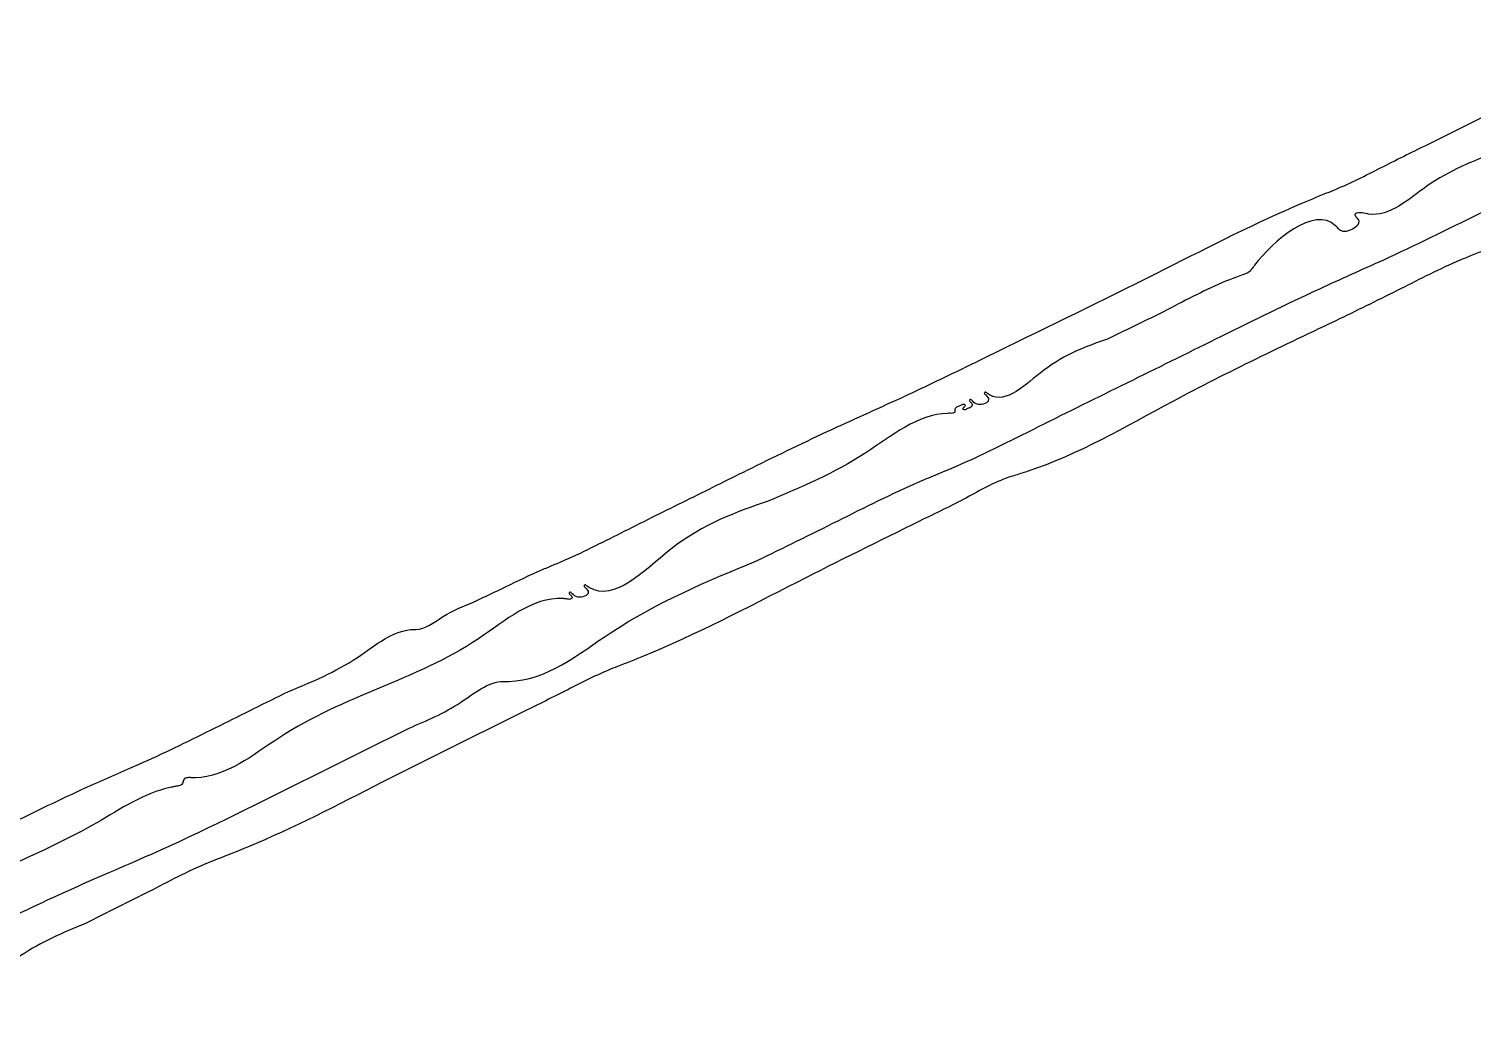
# Model space of a CAD drawing. Header units: metres. Extents: x -8 to 2256, y 259 to 2357.
# Drawn here: x 1051.2 to 1440.6, y 1999 to 2264 of the extents above; entities that cross this region are included whole.
import ezdxf

# ---------------------------------------------------------------- set-up
doc = ezdxf.new("R2010")
doc.units = ezdxf.units.M

msp = doc.modelspace()

# ---------------------------------------------------------------- linework, layer by layer
for points in [[(1429, 2233.06), (1454.81, 2245.89), (1479.1, 2257.58), (1493.39, 2264.03)], [(1516, 2239.48), (1484.68, 2223.81), (1447.9, 2206), (1440.58, 2202.96)], [(1402, 2220.02), (1404.47, 2221.04), (1416.62, 2226.91), (1429, 2233.06)], [(1447.24, 2230.85), (1428.39, 2221.59), (1412.64, 2214.06), (1412.24, 2214.12)], [(1408, 2197.81), (1416.53, 2201.67), (1442.36, 2214.12), (1465.41, 2225.47)], [(1315, 2178.23), (1357.78, 2199.27), (1394.93, 2217.12), (1402, 2220.02)], [(1404.25, 2210.41), (1403.74, 2210.92), (1381.87, 2200.25), (1381, 2199.07)], [(1409.41, 2213.15), (1409.98, 2212.22), (1405.06, 2209.61), (1404.25, 2210.41)], [(1412.24, 2214.12), (1410.36, 2214.41), (1408.93, 2213.92), (1409.41, 2213.15)], [(1440.58, 2202.96), (1437.32, 2201.61), (1421.23, 2193.87), (1404.82, 2185.76)], [(1377, 2197.06), (1375.08, 2196.33), (1359.41, 2188.81), (1342.19, 2180.35)], [(1349, 2169.28), (1372.92, 2181.11), (1399.47, 2193.94), (1408, 2197.81)], [(1381, 2199.07), (1380.72, 2198.69), (1378.92, 2197.79), (1377, 2197.06)], [(1404.82, 2185.76), (1359.8, 2163.51), (1320.5, 2144.61), (1316.89, 2143.47)], [(1276.5, 2159.92), (1286.4, 2164.44), (1303.72, 2172.68), (1315, 2178.23)], [(1342.19, 2180.35), (1324.96, 2171.88), (1310.38, 2165.26), (1309.78, 2165.63)], [(1296.5, 2143.98), (1301.45, 2146.07), (1325.08, 2157.46), (1349, 2169.28)], [(1309.34, 2165.26), (1310.12, 2164), (1307.26, 2162.72), (1305.76, 2163.65)], [(1309.78, 2165.63), (1309.17, 2166.01), (1308.97, 2165.85), (1309.34, 2165.26)], [(1302.55, 2162.38), (1301.7, 2162.05), (1301, 2161.46), (1301, 2161.06)], [(1303.5, 2162), (1303.84, 2162.55), (1303.43, 2162.72), (1302.55, 2162.38)], [(1304.44, 2161.62), (1303.57, 2161.28), (1303.16, 2161.45), (1303.5, 2162)], [(1305.34, 2163.26), (1305.7, 2162.68), (1305.29, 2161.94), (1304.44, 2161.62)], [(1305.76, 2163.65), (1305.17, 2164.02), (1304.98, 2163.84), (1305.34, 2163.26)], [(1228.5, 2136.78), (1245, 2144.98), (1266.6, 2155.39), (1276.5, 2159.92)], [(1299.75, 2160.31), (1299.06, 2160.3), (1276.98, 2149.65), (1250.67, 2136.64)], [(1301, 2161.06), (1301, 2160.66), (1300.44, 2160.32), (1299.75, 2160.31)], [(1247.5, 2120.49), (1269.5, 2131.32), (1291.55, 2141.89), (1296.5, 2143.98)], [(1316.89, 2143.47), (1315.6, 2143.06), (1304.19, 2137.55), (1291.52, 2131.24)], [(1192.72, 2119.41), (1195.9, 2120.77), (1212, 2128.58), (1228.5, 2136.78)], [(1250.67, 2136.64), (1224.37, 2123.62), (1202.36, 2113.28), (1201.77, 2113.64)], [(1291.52, 2131.24), (1258.56, 2114.79), (1217, 2094.79), (1210, 2092)], [(1171.35, 2109.47), (1179.92, 2113.58), (1189.54, 2118.06), (1192.72, 2119.41)], [(1179.61, 2088), (1180.71, 2088), (1208.31, 2101.21), (1247.5, 2120.49)], [(1196.23, 2110.26), (1195.24, 2110.33), (1172.49, 2099.51), (1145.69, 2086.2)], [(1197.37, 2111.22), (1197.77, 2110.56), (1197.31, 2110.18), (1196.23, 2110.26)], [(1197.76, 2111.65), (1197.15, 2112.03), (1196.98, 2111.84), (1197.37, 2111.22)], [(1201.34, 2113.26), (1202.12, 2112), (1199.26, 2110.72), (1197.76, 2111.65)], [(1201.77, 2113.64), (1201.17, 2114.01), (1200.98, 2113.85), (1201.34, 2113.26)], [(1155.41, 2102), (1155.6, 2102), (1162.77, 2105.36), (1171.35, 2109.47)], [(1121.22, 2085.25), (1139.83, 2094.46), (1155.21, 2102), (1155.41, 2102)], [(1210, 2092), (1207.53, 2091.01), (1195.83, 2085.38), (1184, 2079.48)], [(1153.77, 2075.39), (1167.68, 2082.33), (1179.3, 2088), (1179.61, 2088)], [(1078.44, 2064.54), (1083.36, 2066.72), (1102.61, 2076.04), (1121.22, 2085.25)], [(1145.69, 2086.2), (1118.89, 2072.89), (1096.1, 2062), (1095.06, 2062)], [(1184, 2079.48), (1146.51, 2060.76), (1110.19, 2043.28), (1102, 2040.01)], [(1073, 2036.49), (1084.05, 2041.31), (1124.87, 2060.97), (1153.77, 2075.39)], [(1016, 2034.55), (1044.96, 2048.95), (1065.42, 2058.78), (1078.44, 2064.54)], [(1092.83, 2060.99), (1092.64, 2060.43), (1091.58, 2059.8), (1090.46, 2059.59)], [(1095.06, 2062), (1094.02, 2062), (1093.02, 2061.55), (1092.83, 2060.99)], [(1090.46, 2059.59), (1089.34, 2059.37), (1069.54, 2049.87), (1046.46, 2038.47)], [(1102, 2040.01), (1099.53, 2039.02), (1083.43, 2031.19), (1066.24, 2022.61)], [(996, 1999.02), (1020.12, 2011.18), (1064.69, 2032.87), (1073, 2036.49)], [(1066.24, 2022.61), (1049.04, 2014.02), (1034.82, 2007), (1034.62, 2007)]]:
    msp.add_spline(points, degree=3)

doc.saveas('drawing.dxf')
